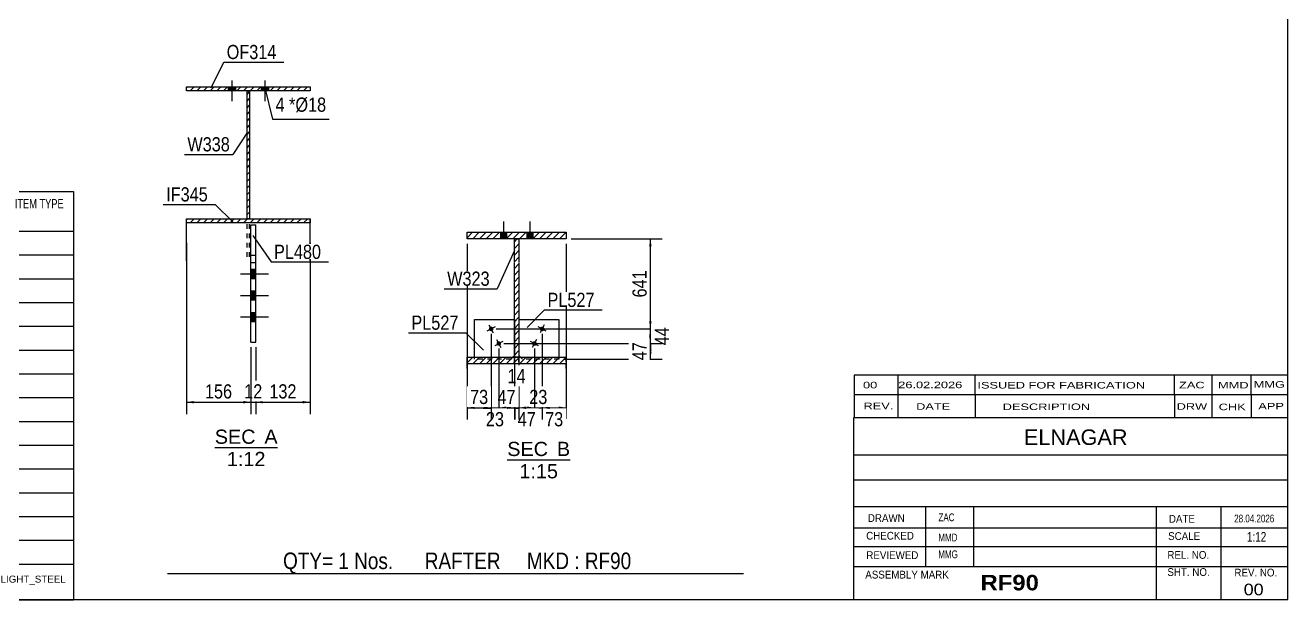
# Model space of a CAD drawing. Header units: millimetres. Extents: x -20 to 383, y -185 to 93.
# Drawn here: x 127.7 to 382.5, y -184.5 to -68.5 of the extents above; entities that cross this region are included whole.
import ezdxf

# ---------------------------------------------------------------- set-up
doc = ezdxf.new("R2010")
doc.units = ezdxf.units.MM
doc.linetypes.add('DXK_LINE_DOT1', pattern=[1.8814, 0.9407, -0.9407])
doc.styles.add('Arial', font='ARIAL.TTF', dxfattribs={"height": 0.2})
doc.styles.add('Arial Bold', font='ARIALBD.TTF', dxfattribs={"height": 0.2})
doc.styles.add('Arial Narrow', font='ARIALN.TTF', dxfattribs={"height": 0.2})

# ---------------------------------------------------------------- blocks, each defined once
blk = doc.blocks.new('Unknown-622201220-1210')
at = {"color": 5, "linetype": 'Continuous'}
for p, q in [((382.53, -184.49), (382.53, 92.51)), ((-17.47, -184.49), (382.53, -184.49))]:
    blk.add_line(p, q, dxfattribs=at)
blk = doc.blocks.new('Unknown-622201220-12 - 1255')
at = {"color": 1, "linetype": 'Continuous'}
blk.add_line((165.92, -153.79), (178.61, -153.79), dxfattribs=at)
at = {"color": 0, "linetype": 'Continuous'}
for points in [[(174.14, -153.04), (174.14, -150.04), (165.92, -150.04), (165.92, -153.04)], [(178.61, -153.04), (178.61, -150.04), (175.94, -150.04), (175.94, -153.04)], [(176.16, -157.54), (176.16, -154.54), (168.37, -154.54), (168.37, -157.54)]]:
    blk.add_wipeout(points, dxfattribs=at)
at = {"color": 136, "linetype": 'Continuous', "style": 'Arial'}
for s, height, p in [('SEC', 2.865, (165.92, -153.04)), ('A', 2.87, (175.94, -153.04)), ('1:12', 2.865, (168.37, -157.54))]:
    blk.add_text(s, height=height, dxfattribs=at).set_placement(p)
blk = doc.blocks.new('Unknown-622201220-13 - 5904')
at = {"color": 1, "linetype": 'Continuous'}
blk.add_line((224.97, -156.26), (237.66, -156.26), dxfattribs=at)
at = {"color": 0, "linetype": 'Continuous'}
for points in [[(233.19, -155.51), (233.19, -152.51), (224.97, -152.51), (224.97, -155.51)], [(237.66, -155.51), (237.66, -152.51), (234.99, -152.51), (234.99, -155.51)], [(235.2, -160.01), (235.2, -157.01), (227.42, -157.01), (227.42, -160.01)]]:
    blk.add_wipeout(points, dxfattribs=at)
at = {"color": 136, "linetype": 'Continuous', "style": 'Arial'}
for s, height, p in [('SEC', 2.865, (224.97, -155.51)), ('B', 2.87, (234.99, -155.51)), ('1:15', 2.865, (227.42, -160.01))]:
    blk.add_text(s, height=height, dxfattribs=at).set_placement(p)
blk = doc.blocks.new('Part-622201220-1335 - 1255')
at = {"linetype": 'Continuous'}
h = blk.add_hatch(dxfattribs=at)
h.set_pattern_fill('', scale=0.3, style=0, pattern_type=0)
h.set_pattern_definition([(45, (185.185, -81.8038), (-0.67352, 0.67352), [])])
h.paths.add_polyline_path([(160.19, -81.8), (185.19, -81.8), (185.19, -80.97), (160.19, -80.97)])
at = {"color": 2, "linetype": 'Continuous'}
for p, q in [((160.19, -81.8), (160.19, -80.97)), ((160.19, -80.97), (185.19, -80.97)), ((185.19, -80.97), (185.19, -81.8)), ((185.19, -81.8), (160.19, -81.8))]:
    blk.add_line(p, q, dxfattribs=at)
blk = doc.blocks.new('Part-622201220-1287 - 1255')
at = {"color": 2, "linetype": 'Continuous'}
for p, q in [((173.19, -132.5), (173.19, -108.83)), ((173.19, -108.83), (174.19, -108.83)), ((174.19, -132.5), (174.19, -108.83)), ((174.19, -116.51), (173.19, -116.51)), ((173.19, -132.5), (174.19, -132.5))]:
    blk.add_line(p, q, dxfattribs=at)
at = {"color": 7, "linetype": 'DXK_LINE_DOT1'}
blk.add_line((173.19, -114.96), (174.19, -114.96), dxfattribs=at)
blk = doc.blocks.new('Part-622201220-1312 - 1255')
at = {"linetype": 'Continuous'}
h = blk.add_hatch(dxfattribs=at)
h.set_pattern_fill('', scale=0.3, style=0, pattern_type=0)
h.set_pattern_definition([(45, (185.185, -108.451), (-0.67352, 0.67352), [])])
h.paths.add_polyline_path([(160.19, -108.45), (185.19, -108.45), (185.19, -107.61), (160.19, -107.61)])
at = {"color": 7, "linetype": 'DXK_LINE_DOT1'}
for p, q in [((160.19, -108.45), (160.19, -107.61)), ((185.19, -108.45), (185.19, -107.61))]:
    blk.add_line(p, q, dxfattribs=at)
at = {"color": 2, "linetype": 'Continuous'}
for p, q in [((160.19, -108.45), (160.19, -107.61)), ((160.19, -107.61), (185.19, -107.61)), ((160.19, -116.12), (160.19, -108.45)), ((185.19, -108.45), (160.19, -108.45)), ((185.19, -107.61), (185.19, -108.45)), ((185.19, -116.12), (185.19, -108.45))]:
    blk.add_line(p, q, dxfattribs=at)
blk = doc.blocks.new('Part-622201220-1352 - 1255')
at = {"linetype": 'Continuous'}
h = blk.add_hatch(dxfattribs=at)
h.set_pattern_fill('', scale=0.3, style=0, pattern_type=0)
h.set_pattern_definition([(45, (172.935, -107.6075), (-0.67352, 0.67352), [])])
h.paths.add_polyline_path([(172.44, -107.61), (172.94, -107.61), (172.94, -81.8), (172.44, -81.8)])
at = {"color": 2, "linetype": 'Continuous'}
for p, q in [((172.44, -107.61), (172.44, -81.8)), ((172.44, -81.8), (172.94, -81.8)), ((172.94, -81.8), (172.94, -107.61)), ((172.94, -107.61), (172.44, -107.61))]:
    blk.add_line(p, q, dxfattribs=at)
at = {"color": 7, "linetype": 'DXK_LINE_DOT1'}
for p, q in [((172.44, -115.28), (172.44, -107.61)), ((172.94, -115.28), (172.94, -107.61))]:
    blk.add_line(p, q, dxfattribs=at)
blk = doc.blocks.new('Bolt-622201220-1366 - 1255')
at = {"linetype": 'Continuous'}
for points in [[(173.19, -117.8), (173.19, -119.64), (174.19, -119.64), (174.19, -117.8)], [(173.19, -122.16), (173.19, -124), (174.19, -124), (174.19, -122.16)], [(173.19, -126.52), (173.19, -128.36), (174.19, -128.36), (174.19, -126.52)]]:
    blk.add_hatch(color=3, dxfattribs=at).paths.add_polyline_path(points)
at = {"color": 3, "linetype": 'Continuous'}
for p, q in [((171.1, -118.72), (176.77, -118.72)), ((173.19, -117.8), (174.19, -117.8)), ((173.19, -119.64), (174.19, -119.64)), ((173.19, -122.16), (174.19, -122.16)), ((171.1, -123.08), (176.77, -123.08)), ((173.19, -124), (174.19, -124)), ((173.19, -126.52), (174.19, -126.52)), ((171.1, -127.44), (176.77, -127.44)), ((173.19, -128.36), (174.19, -128.36))]:
    blk.add_line(p, q, dxfattribs=at)
blk = doc.blocks.new('Bolt-622201220-5320 - 1255')
at = {"linetype": 'Continuous'}
for points in [[(170.1, -80.97), (168.6, -80.97), (168.6, -81.8), (170.1, -81.8)], [(170.1, -80.97), (168.6, -80.97), (168.6, -81.8), (170.1, -81.8)], [(176.77, -80.97), (175.27, -80.97), (175.27, -81.8), (176.77, -81.8)], [(176.77, -80.97), (175.27, -80.97), (175.27, -81.8), (176.77, -81.8)]]:
    blk.add_hatch(color=3, dxfattribs=at).paths.add_polyline_path(points)
at = {"color": 3, "linetype": 'Continuous'}
for p, q in [((168.6, -80.97), (168.6, -81.8)), ((168.6, -80.97), (168.6, -81.8)), ((169.35, -79.72), (169.35, -83.89)), ((169.35, -79.72), (169.35, -83.89)), ((170.1, -80.97), (170.1, -81.8)), ((170.1, -80.97), (170.1, -81.8)), ((175.27, -80.97), (175.27, -81.8)), ((175.27, -80.97), (175.27, -81.8)), ((176.02, -79.72), (176.02, -83.89)), ((176.02, -79.72), (176.02, -83.89)), ((176.77, -80.97), (176.77, -81.8)), ((176.77, -80.97), (176.77, -81.8))]:
    blk.add_line(p, q, dxfattribs=at)
blk = doc.blocks.new('Part-622201220-5931 - 5904')
at = {"linetype": 'Continuous'}
h = blk.add_hatch(dxfattribs=at)
h.set_pattern_fill('', scale=0.3, style=0, pattern_type=0)
h.set_pattern_definition([(45, (236.862, -136.91775), (-0.67352, 0.67352), [])])
h.paths.add_polyline_path([(216.86, -136.92), (236.86, -136.92), (236.86, -135.58), (216.86, -135.58)])
at = {"color": 7, "linetype": 'DXK_LINE_DOT1'}
for p, q in [((216.86, -136.47), (216.86, -135.58)), ((236.86, -136.47), (236.86, -135.58))]:
    blk.add_line(p, q, dxfattribs=at)
at = {"color": 2, "linetype": 'Continuous'}
for p, q in [((216.86, -136.92), (216.86, -135.58)), ((216.86, -135.58), (236.86, -135.58)), ((216.86, -137.81), (216.86, -136.92)), ((236.86, -136.92), (216.86, -136.92)), ((236.86, -135.58), (236.86, -136.92)), ((236.86, -137.81), (236.86, -136.92))]:
    blk.add_line(p, q, dxfattribs=at)
blk = doc.blocks.new('Part-622201220-5907 - 5904')
at = {"linetype": 'Continuous'}
h = blk.add_hatch(dxfattribs=at)
h.set_pattern_fill('', scale=0.3, style=0, pattern_type=0)
h.set_pattern_definition([(45, (236.862, -111.6584), (-0.67352, 0.67352), [])])
h.paths.add_polyline_path([(216.86, -111.66), (236.86, -111.66), (236.86, -110.33), (216.86, -110.33)])
at = {"color": 2, "linetype": 'Continuous'}
for p, q in [((216.86, -111.66), (216.86, -110.33)), ((216.86, -110.33), (236.86, -110.33)), ((236.86, -111.66), (216.86, -111.66)), ((236.86, -110.33), (236.86, -111.66))]:
    blk.add_line(p, q, dxfattribs=at)
blk = doc.blocks.new('Part-622201220-5927 - 5904')
at = {"linetype": 'Continuous'}
h = blk.add_hatch(dxfattribs=at)
h.set_pattern_fill('', scale=0.3, style=0, pattern_type=0)
h.set_pattern_definition([(45, (227.3286, -135.5773), (-0.67352, 0.67352), [])])
h.paths.add_polyline_path([(226.4, -135.58), (227.33, -135.58), (227.33, -111.66), (226.4, -111.66)])
at = {"color": 2, "linetype": 'Continuous'}
for p, q in [((226.4, -116.33), (226.4, -111.66)), ((226.4, -111.66), (227.33, -111.66)), ((227.33, -111.66), (227.33, -116.33)), ((226.4, -135.58), (226.4, -116.43)), ((227.33, -116.43), (227.33, -135.58)), ((227.33, -135.58), (226.4, -135.58))]:
    blk.add_line(p, q, dxfattribs=at)
at = {"color": 7, "linetype": 'DXK_LINE_DOT1'}
for p, q in [((226.4, -136.47), (226.4, -135.58)), ((227.33, -136.47), (227.33, -135.58))]:
    blk.add_line(p, q, dxfattribs=at)
blk = doc.blocks.new('Part-622201220-5934 - 5904')
at = {"color": 2, "linetype": 'Continuous'}
for p, q in [((218.38, -127.93), (226.38, -127.93)), ((218.38, -135.58), (218.38, -127.93)), ((226.38, -127.93), (226.38, -135.27)), ((226.06, -135.58), (226.38, -135.27))]:
    blk.add_line(p, q, dxfattribs=at)
at = {"color": 7, "linetype": 'DXK_LINE_DOT1'}
for p, q in [((218.38, -127.93), (226.38, -127.93)), ((218.38, -135.93), (218.38, -135.58)), ((225.71, -135.93), (218.38, -135.93)), ((226.06, -135.58), (225.71, -135.93))]:
    blk.add_line(p, q, dxfattribs=at)
blk = doc.blocks.new('Part-622201220-5937 - 5904')
at = {"color": 2, "linetype": 'Continuous'}
for p, q in [((227.35, -135.27), (227.35, -127.93)), ((227.35, -127.93), (235.35, -127.93)), ((235.35, -127.93), (235.35, -135.58)), ((227.66, -135.58), (227.35, -135.27))]:
    blk.add_line(p, q, dxfattribs=at)
at = {"color": 7, "linetype": 'DXK_LINE_DOT1'}
for p, q in [((227.35, -127.93), (235.35, -127.93)), ((228.02, -135.93), (227.66, -135.58)), ((235.35, -135.93), (228.02, -135.93)), ((235.35, -135.58), (235.35, -135.93))]:
    blk.add_line(p, q, dxfattribs=at)
blk = doc.blocks.new('Bolt-622201220-5970 - 5904')
at = {"linetype": 'Continuous'}
for points in [[(222.12, -129.63, -1), (221.3, -130.07, -1)], [(223.67, -132.58, -1), (222.85, -133.02, -1)]]:
    blk.add_hatch(color=3, dxfattribs=at).paths.add_polyline_path(points)
at = {"color": 3, "linetype": 'Continuous'}
for p, q in [((222.54, -129.41), (220.88, -130.28)), ((221.28, -129.02), (222.14, -130.67)), ((224.09, -132.36), (222.44, -133.23)), ((222.83, -131.97), (223.7, -133.62))]:
    blk.add_line(p, q, dxfattribs=at)
blk = doc.blocks.new('Bolt-622201220-5954 - 5904')
at = {"linetype": 'Continuous'}
for points in [[(224.8, -110.33), (223.6, -110.33), (223.6, -111.66), (224.8, -111.66)], [(224.8, -110.33), (223.6, -110.33), (223.6, -111.66), (224.8, -111.66)], [(230.13, -110.33), (228.93, -110.33), (228.93, -111.66), (230.13, -111.66)], [(230.13, -110.33), (228.93, -110.33), (228.93, -111.66), (230.13, -111.66)]]:
    blk.add_hatch(color=3, dxfattribs=at).paths.add_polyline_path(points)
at = {"color": 3, "linetype": 'Continuous'}
for p, q in [((224.2, -108.19), (224.2, -111.53)), ((224.2, -108.19), (224.2, -111.53)), ((229.53, -108.19), (229.53, -111.53)), ((229.53, -108.19), (229.53, -111.53)), ((223.6, -110.33), (223.6, -111.66)), ((223.6, -110.33), (223.6, -111.66)), ((224.8, -110.33), (224.8, -111.66)), ((224.8, -110.33), (224.8, -111.66)), ((228.93, -110.33), (228.93, -111.66)), ((228.93, -110.33), (228.93, -111.66)), ((230.13, -110.33), (230.13, -111.66)), ((230.13, -110.33), (230.13, -111.66))]:
    blk.add_line(p, q, dxfattribs=at)
blk = doc.blocks.new('Bolt-622201220-5973 - 5904')
at = {"linetype": 'Continuous'}
for points in [[(232.43, -130.07, -1), (231.6, -129.63, -1)], [(230.87, -133.02, -1), (230.05, -132.58, -1)]]:
    blk.add_hatch(color=3, dxfattribs=at).paths.add_polyline_path(points)
at = {"color": 3, "linetype": 'Continuous'}
for p, q in [((232.84, -130.28), (231.19, -129.41)), ((232.45, -129.02), (231.58, -130.67)), ((231.29, -133.23), (229.64, -132.36)), ((230.9, -131.97), (230.03, -133.62))]:
    blk.add_line(p, q, dxfattribs=at)
blk = doc.blocks.new('StraightDimension-622201220-4818 - 1255')
at = {"linetype": 'Continuous'}
for points in [[(175.69, -144.89), (174.19, -144.64), (175.69, -144.39)], [(183.69, -144.39), (185.19, -144.64), (183.69, -144.89)]]:
    blk.add_hatch(color=7, dxfattribs=at).paths.add_polyline_path(points)
at = {"color": 7, "linetype": 'Continuous'}
for p, q in [((185.19, -112.48), (185.19, -147.04)), ((174.19, -133.5), (174.19, -147.04)), ((174.19, -144.64), (185.19, -144.64))]:
    blk.add_line(p, q, dxfattribs=at)
at = {"color": 0}
blk.add_wipeout([(183.03, -144.49), (183.03, -140.29), (176.34, -140.29), (176.34, -144.49)], dxfattribs=at)
at = {"color": 3, "style": 'Arial Narrow'}
blk.add_text('132', height=2.863, dxfattribs=at).set_placement((176.94, -143.89))
blk = doc.blocks.new('StraightDimension-622201220-4819 - 1255')
at = {"linetype": 'Continuous'}
for points in [[(171.69, -144.39), (173.19, -144.64), (171.69, -144.89)], [(175.69, -144.89), (174.19, -144.64), (175.69, -144.39)]]:
    blk.add_hatch(color=7, dxfattribs=at).paths.add_polyline_path(points)
at = {"color": 7, "linetype": 'Continuous'}
for p, q in [((173.19, -133.5), (173.19, -147.04)), ((174.19, -133.5), (174.19, -147.04)), ((173.19, -144.64), (174.19, -144.64))]:
    blk.add_line(p, q, dxfattribs=at)
at = {"color": 0}
blk.add_wipeout([(176.11, -144.49), (176.11, -140.29), (171.26, -140.29), (171.26, -144.49)], dxfattribs=at)
at = {"color": 3, "style": 'Arial Narrow'}
blk.add_text('12', height=2.863, dxfattribs=at).set_placement((171.86, -143.89))
blk = doc.blocks.new('StraightDimension-622201220-4820 - 1255')
at = {"linetype": 'Continuous'}
for points in [[(161.69, -144.89), (160.19, -144.64), (161.69, -144.39)], [(171.69, -144.39), (173.19, -144.64), (171.69, -144.89)]]:
    blk.add_hatch(color=7, dxfattribs=at).paths.add_polyline_path(points)
at = {"color": 7, "linetype": 'Continuous'}
for p, q in [((160.19, -112.48), (160.19, -147.04)), ((173.19, -133.5), (173.19, -147.04)), ((160.19, -144.64), (173.19, -144.64))]:
    blk.add_line(p, q, dxfattribs=at)
at = {"color": 0}
blk.add_wipeout([(170.03, -144.49), (170.03, -140.29), (163.34, -140.29), (163.34, -144.49)], dxfattribs=at)
at = {"color": 3, "style": 'Arial Narrow'}
blk.add_text('156', height=2.863, dxfattribs=at).set_placement((163.94, -143.89))
blk = doc.blocks.new('StraightDimension-622201220-6374 - 5904')
at = {"linetype": 'Continuous'}
for points in [[(253.61, -113.16), (253.86, -111.66), (254.11, -113.16)], [(254.11, -128.35), (253.86, -129.85), (253.61, -128.35)]]:
    blk.add_hatch(color=7, dxfattribs=at).paths.add_polyline_path(points)
at = {"color": 7, "linetype": 'Continuous'}
for p, q in [((237.86, -111.66), (256.26, -111.66)), ((253.86, -129.85), (253.86, -111.66)), ((222.71, -129.85), (256.26, -129.85))]:
    blk.add_line(p, q, dxfattribs=at)
at = {"color": 0}
blk.add_wipeout([(253.71, -117.41), (249.51, -117.41), (249.51, -124.1), (253.71, -124.1)], dxfattribs=at)
at = {"color": 3, "style": 'Arial Narrow'}
blk.add_text('641', height=2.863, rotation=90.0002, dxfattribs=at).set_placement((253.11, -123.5))
blk = doc.blocks.new('StraightDimension-622201220-6375 - 5904')
at = {"linetype": 'Continuous'}
for points in [[(253.61, -131.35), (253.86, -129.85), (254.11, -131.35)], [(254.11, -131.3), (253.86, -132.8), (253.61, -131.3)]]:
    blk.add_hatch(color=7, dxfattribs=at).paths.add_polyline_path(points)
at = {"color": 7, "linetype": 'Continuous'}
for p, q in [((222.71, -129.85), (256.11, -129.85)), ((253.86, -132.8), (253.86, -129.85)), ((224.26, -132.8), (256.11, -132.8))]:
    blk.add_line(p, q, dxfattribs=at)
at = {"color": 0}
blk.add_wipeout([(258.21, -128.9), (254.01, -128.9), (254.01, -133.75), (258.21, -133.75)], dxfattribs=at)
at = {"color": 3, "style": 'Arial Narrow'}
blk.add_text('44', height=2.863, rotation=90.0002, dxfattribs=at).set_placement((257.61, -133.15))
blk = doc.blocks.new('StraightDimension-622201220-6376 - 5904')
at = {"linetype": 'Continuous'}
for points in [[(253.61, -134.3), (253.86, -132.8), (254.11, -134.3)], [(254.11, -134.43), (253.86, -135.93), (253.61, -134.43)]]:
    blk.add_hatch(color=7, dxfattribs=at).paths.add_polyline_path(points)
at = {"color": 7, "linetype": 'Continuous'}
for p, q in [((224.26, -132.8), (256.26, -132.8)), ((253.86, -135.93), (253.86, -132.8)), ((236.35, -135.93), (256.26, -135.93))]:
    blk.add_line(p, q, dxfattribs=at)
at = {"color": 0}
blk.add_wipeout([(253.71, -131.94), (249.51, -131.94), (249.51, -136.79), (253.71, -136.79)], dxfattribs=at)
at = {"color": 3, "style": 'Arial Narrow'}
blk.add_text('47', height=2.863, rotation=90.0002, dxfattribs=at).set_placement((253.11, -136.19))
blk = doc.blocks.new('StraightDimension-622201220-6752 - 5904')
at = {"linetype": 'Continuous'}
for points in [[(233.51, -146.01), (232.01, -145.76), (233.51, -145.51)], [(235.36, -145.51), (236.86, -145.76), (235.36, -146.01)]]:
    blk.add_hatch(color=7, dxfattribs=at).paths.add_polyline_path(points)
at = {"color": 7, "linetype": 'Continuous'}
for p, q in [((236.86, -112.66), (236.86, -148.01)), ((232.01, -130.85), (232.01, -148.01)), ((232.01, -145.76), (236.86, -145.76))]:
    blk.add_line(p, q, dxfattribs=at)
at = {"color": 0}
blk.add_wipeout([(236.87, -150.11), (236.87, -145.91), (232.01, -145.91), (232.01, -150.11)], dxfattribs=at)
at = {"color": 3, "style": 'Arial Narrow'}
blk.add_text('73', height=2.863, dxfattribs=at).set_placement((232.61, -149.51))
blk = doc.blocks.new('StraightDimension-622201220-6753 - 5904')
at = {"linetype": 'Continuous'}
for points in [[(228.96, -145.51), (230.46, -145.76), (228.96, -146.01)], [(233.51, -146.01), (232.01, -145.76), (233.51, -145.51)]]:
    blk.add_hatch(color=7, dxfattribs=at).paths.add_polyline_path(points)
at = {"color": 7, "linetype": 'Continuous'}
for p, q in [((232.01, -130.85), (232.01, -148.16)), ((230.46, -133.8), (230.46, -148.16)), ((230.46, -145.76), (232.01, -145.76))]:
    blk.add_line(p, q, dxfattribs=at)
at = {"color": 0}
blk.add_wipeout([(233.67, -145.61), (233.67, -141.41), (228.81, -141.41), (228.81, -145.61)], dxfattribs=at)
at = {"color": 3, "style": 'Arial Narrow'}
blk.add_text('23', height=2.863, dxfattribs=at).set_placement((229.41, -145.01))
blk = doc.blocks.new('StraightDimension-622201220-6754 - 5904')
at = {"linetype": 'Continuous'}
for points in [[(228.83, -146.01), (227.33, -145.76), (228.83, -145.51)], [(228.96, -145.51), (230.46, -145.76), (228.96, -146.01)]]:
    blk.add_hatch(color=7, dxfattribs=at).paths.add_polyline_path(points)
at = {"color": 7, "linetype": 'Continuous'}
for p, q in [((227.33, -126.03), (227.33, -148.01)), ((230.46, -133.8), (230.46, -148.01)), ((227.33, -145.76), (230.46, -145.76))]:
    blk.add_line(p, q, dxfattribs=at)
at = {"color": 0}
blk.add_wipeout([(231.32, -150.11), (231.32, -145.91), (226.47, -145.91), (226.47, -150.11)], dxfattribs=at)
at = {"color": 3, "style": 'Arial Narrow'}
blk.add_text('47', height=2.863, dxfattribs=at).set_placement((227.07, -149.51))
blk = doc.blocks.new('StraightDimension-622201220-6755 - 5904')
at = {"linetype": 'Continuous'}
for points in [[(224.9, -145.51), (226.4, -145.76), (224.9, -146.01)], [(228.83, -146.01), (227.33, -145.76), (228.83, -145.51)]]:
    blk.add_hatch(color=7, dxfattribs=at).paths.add_polyline_path(points)
at = {"color": 7, "linetype": 'Continuous'}
for p, q in [((227.33, -126.03), (227.33, -148.16)), ((226.4, -127.85), (226.4, -148.16)), ((226.4, -145.76), (227.33, -145.76))]:
    blk.add_line(p, q, dxfattribs=at)
at = {"color": 0}
blk.add_wipeout([(229.29, -141.41), (229.29, -137.21), (224.43, -137.21), (224.43, -141.41)], dxfattribs=at)
at = {"color": 3, "style": 'Arial Narrow'}
blk.add_text('14', height=2.863, dxfattribs=at).set_placement((225.03, -140.81))
blk = doc.blocks.new('StraightDimension-622201220-6756 - 5904')
at = {"linetype": 'Continuous'}
for points in [[(224.76, -146.01), (223.26, -145.76), (224.76, -145.51)], [(224.9, -145.51), (226.4, -145.76), (224.9, -146.01)]]:
    blk.add_hatch(color=7, dxfattribs=at).paths.add_polyline_path(points)
at = {"color": 7, "linetype": 'Continuous'}
for p, q in [((226.4, -127.85), (226.4, -148.16)), ((223.26, -133.8), (223.26, -148.16)), ((223.26, -145.76), (226.4, -145.76))]:
    blk.add_line(p, q, dxfattribs=at)
at = {"color": 0}
blk.add_wipeout([(227.26, -145.61), (227.26, -141.41), (222.4, -141.41), (222.4, -145.61)], dxfattribs=at)
at = {"color": 3, "style": 'Arial Narrow'}
blk.add_text('47', height=2.863, dxfattribs=at).set_placement((223, -145.01))
blk = doc.blocks.new('StraightDimension-622201220-6757 - 5904')
at = {"linetype": 'Continuous'}
for points in [[(220.21, -145.51), (221.71, -145.76), (220.21, -146.01)], [(224.76, -146.01), (223.26, -145.76), (224.76, -145.51)]]:
    blk.add_hatch(color=7, dxfattribs=at).paths.add_polyline_path(points)
at = {"color": 7, "linetype": 'Continuous'}
for p, q in [((221.71, -130.85), (221.71, -148.01)), ((223.26, -133.8), (223.26, -148.01)), ((221.71, -145.76), (223.26, -145.76))]:
    blk.add_line(p, q, dxfattribs=at)
at = {"color": 0}
blk.add_wipeout([(224.91, -150.11), (224.91, -145.91), (220.06, -145.91), (220.06, -150.11)], dxfattribs=at)
at = {"color": 3, "style": 'Arial Narrow'}
blk.add_text('23', height=2.863, dxfattribs=at).set_placement((220.66, -149.51))
blk = doc.blocks.new('StraightDimension-622201220-6758 - 5904')
at = {"linetype": 'Continuous'}
for points in [[(218.36, -146.01), (216.86, -145.76), (218.36, -145.51)], [(220.21, -145.51), (221.71, -145.76), (220.21, -146.01)]]:
    blk.add_hatch(color=7, dxfattribs=at).paths.add_polyline_path(points)
at = {"color": 7, "linetype": 'Continuous'}
for p, q in [((216.86, -112.66), (216.86, -148.16)), ((221.71, -130.85), (221.71, -148.16)), ((216.86, -145.76), (221.71, -145.76))]:
    blk.add_line(p, q, dxfattribs=at)
at = {"color": 0}
blk.add_wipeout([(221.71, -145.61), (221.71, -141.41), (216.86, -141.41), (216.86, -145.61)], dxfattribs=at)
at = {"color": 3, "style": 'Arial Narrow'}
blk.add_text('73', height=2.863, dxfattribs=at).set_placement((217.46, -145.01))
blk = doc.blocks.new('CBS_REVISION-622201220-7170')
at = {"color": 7, "linetype": 'Continuous'}
for p, q in [((295.03, -139.21), (295.03, -143.1)), ((303.84, -139.2), (303.83, -143.1)), ((319.42, -143.1), (319.42, -139.18)), ((359.68, -143.1), (359.7, -139.18)), ((367.25, -143.1), (367.25, -139.19)), ((375.17, -143.1), (375.16, -139.2)), ((295.03, -143.1), (295.03, -147.74)), ((295.03, -143.11), (382.53, -143.11)), ((303.82, -143.11), (303.82, -147.74)), ((319.42, -143.11), (319.42, -147.67)), ((359.67, -143.11), (359.67, -147.73)), ((367.21, -143.11), (367.21, -147.74)), ((375.16, -143.11), (375.16, -147.74)), ((295.03, -147.74), (382.52, -147.74))]:
    blk.add_line(p, q, dxfattribs=at)
blk.add_arc((338.78, -28112.48), 27973.31, 89.910387, 90.089622, dxfattribs=at)
at = {"color": 7, "style": 'Arial Narrow', "width": 1.7}
for s, height, p in [('00', 1.326, (296.79, -141.85)), ('26.02.2026', 1.326, (303.9, -141.81)), ('ISSUED FOR FABRICATION', 1.3257, (319.88, -141.88)), ('ZAC', 1.326, (360.59, -141.85)), ('MMD', 1.326, (368.45, -141.87))]:
    blk.add_text(s, height=height, dxfattribs=at).set_placement(p)
at = {"color": 7, "linetype": 'Continuous', "style": 'Arial Narrow', "width": 1.7}
for s, height, p in [('MMG', 1.326, (375.66, -141.72)), ('REV.', 1.326, (296.89, -146.06)), ('DATE', 1.326, (307.51, -146.18)), ('DESCRIPTION', 1.3257, (324.99, -146.23)), ('DRW', 1.326, (360.1, -146.17)), ('CHK', 1.326, (368.59, -146.26)), ('APP', 1.326, (376.59, -146.1))]:
    blk.add_text(s, height=height, dxfattribs=at).set_placement(p)
blk = doc.blocks.new('CBS_BOM-622201220-7167')
at = {"color": 7, "linetype": 'Continuous'}
for p, q in [((-17.5, -110.12), (-17.5, -102.12)), ((-17.5, -102.12), (137.42, -102.12)), ((-5.5, -110.12), (-5.5, -102.12)), ((6.69, -110.12), (6.69, -102.12)), ((36.86, -110.12), (36.86, -102.12)), ((47.54, -110.12), (47.54, -102.12)), ((66.85, -110.12), (66.85, -102.12)), ((85.65, -110.12), (85.65, -102.12)), ((96.87, -110.12), (96.87, -102.12)), ((109.65, -110.12), (109.65, -102.12)), ((121.4, -110.12), (121.4, -102.12)), ((137.42, -102.13), (137.42, -110.11)), ((-17.5, -110.12), (137.42, -110.12)), ((-17.5, -114.92), (-17.5, -110.12)), ((-5.5, -114.92), (-5.5, -110.12)), ((6.69, -114.92), (6.69, -110.12)), ((36.86, -114.92), (36.86, -110.12)), ((47.54, -114.92), (47.54, -110.12)), ((66.85, -114.92), (66.85, -110.12)), ((74.12, -114.92), (74.12, -110.12)), ((85.65, -114.92), (85.65, -110.12)), ((96.87, -114.92), (96.87, -110.12)), ((109.65, -114.92), (109.65, -110.12)), ((121.42, -114.92), (121.42, -110.12)), ((137.42, -110.12), (137.42, -114.92)), ((-17.5, -119.72), (-17.5, -114.92)), ((-5.5, -114.92), (137.42, -114.92)), ((-5.5, -119.72), (-5.5, -114.92)), ((6.69, -119.72), (6.69, -114.92)), ((36.86, -119.72), (36.86, -114.92)), ((47.54, -119.72), (47.54, -114.92)), ((66.85, -119.72), (66.85, -114.92)), ((74.12, -119.72), (74.12, -114.92)), ((85.65, -119.72), (85.65, -114.92)), ((96.87, -119.72), (96.87, -114.92)), ((109.65, -119.72), (109.65, -114.92)), ((121.42, -119.72), (121.42, -114.92)), ((137.42, -114.92), (137.42, -119.72)), ((-17.5, -124.52), (-17.5, -119.72)), ((-5.5, -119.72), (137.42, -119.72)), ((-5.5, -124.52), (-5.5, -119.72)), ((6.69, -124.52), (6.69, -119.72)), ((36.86, -124.52), (36.86, -119.72)), ((47.54, -124.52), (47.54, -119.72)), ((66.85, -124.52), (66.85, -119.72)), ((74.12, -124.52), (74.12, -119.72)), ((85.65, -124.52), (85.65, -119.72)), ((96.87, -124.52), (96.87, -119.72)), ((109.65, -124.52), (109.65, -119.72)), ((121.42, -124.52), (121.42, -119.72)), ((137.42, -119.72), (137.42, -124.52)), ((-17.5, -129.32), (-17.5, -124.52)), ((-5.5, -124.52), (137.42, -124.52)), ((-5.5, -129.32), (-5.5, -124.52)), ((6.69, -129.32), (6.69, -124.52)), ((36.86, -129.32), (36.86, -124.52)), ((47.54, -129.32), (47.54, -124.52)), ((66.85, -129.32), (66.85, -124.52)), ((74.12, -129.32), (74.12, -124.52)), ((85.65, -129.32), (85.65, -124.52)), ((96.87, -129.32), (96.87, -124.52)), ((109.65, -129.32), (109.65, -124.52)), ((121.42, -129.32), (121.42, -124.52)), ((137.42, -124.52), (137.42, -129.32)), ((-17.5, -134.12), (-17.5, -129.32)), ((-5.5, -129.32), (137.42, -129.32)), ((-5.5, -134.12), (-5.5, -129.32)), ((6.69, -134.12), (6.69, -129.32)), ((36.86, -134.12), (36.86, -129.32)), ((47.54, -134.12), (47.54, -129.32)), ((66.85, -134.12), (66.85, -129.32)), ((74.12, -134.12), (74.12, -129.32)), ((85.65, -134.12), (85.65, -129.32)), ((96.87, -134.12), (96.87, -129.32)), ((109.65, -134.12), (109.65, -129.32)), ((121.42, -134.12), (121.42, -129.32)), ((137.42, -129.32), (137.42, -134.12)), ((-17.5, -138.92), (-17.5, -134.12)), ((-5.5, -134.12), (137.42, -134.12)), ((-5.5, -138.92), (-5.5, -134.12)), ((6.69, -138.92), (6.69, -134.12)), ((36.86, -138.92), (36.86, -134.12)), ((47.54, -138.92), (47.54, -134.12)), ((66.85, -138.92), (66.85, -134.12)), ((74.12, -138.92), (74.12, -134.12)), ((85.65, -138.92), (85.65, -134.12)), ((96.87, -138.92), (96.87, -134.12)), ((109.65, -138.92), (109.65, -134.12)), ((121.42, -138.92), (121.42, -134.12)), ((137.42, -134.12), (137.42, -138.92)), ((-17.5, -143.72), (-17.5, -138.92)), ((-5.5, -138.92), (137.42, -138.92)), ((-5.5, -143.72), (-5.5, -138.92)), ((6.69, -143.72), (6.69, -138.92)), ((36.86, -143.72), (36.86, -138.92)), ((47.54, -143.72), (47.54, -138.92)), ((66.85, -143.72), (66.85, -138.92)), ((74.12, -143.72), (74.12, -138.92)), ((85.65, -143.72), (85.65, -138.92)), ((96.87, -143.72), (96.87, -138.92)), ((109.65, -143.72), (109.65, -138.92)), ((121.42, -143.72), (121.42, -138.92)), ((137.42, -138.92), (137.42, -143.72)), ((-17.5, -148.52), (-17.5, -143.72)), ((-5.5, -143.72), (137.42, -143.72)), ((-5.5, -148.52), (-5.5, -143.72)), ((6.69, -148.52), (6.69, -143.72)), ((36.86, -148.52), (36.86, -143.72)), ((47.54, -148.52), (47.54, -143.72)), ((66.85, -148.52), (66.85, -143.72)), ((74.12, -148.52), (74.12, -143.72)), ((85.65, -148.52), (85.65, -143.72)), ((96.87, -148.52), (96.87, -143.72)), ((109.65, -148.52), (109.65, -143.72)), ((121.42, -148.52), (121.42, -143.72)), ((137.42, -143.72), (137.42, -148.52)), ((-17.5, -153.32), (-17.5, -148.52)), ((-5.5, -148.52), (137.42, -148.52)), ((-5.5, -153.32), (-5.5, -148.52)), ((6.69, -153.32), (6.69, -148.52)), ((36.86, -153.32), (36.86, -148.52)), ((47.54, -153.32), (47.54, -148.52)), ((66.85, -153.32), (66.85, -148.52)), ((74.12, -153.32), (74.12, -148.52)), ((85.65, -153.32), (85.65, -148.52)), ((96.87, -153.32), (96.87, -148.52)), ((109.65, -153.32), (109.65, -148.52)), ((121.42, -153.32), (121.42, -148.52)), ((137.42, -148.52), (137.42, -153.32)), ((-17.5, -158.12), (-17.5, -153.32)), ((-5.5, -153.32), (137.42, -153.32)), ((-5.5, -158.12), (-5.5, -153.32)), ((6.69, -158.12), (6.69, -153.32)), ((36.86, -158.12), (36.86, -153.32)), ((47.54, -158.12), (47.54, -153.32)), ((66.85, -158.12), (66.85, -153.32)), ((74.12, -158.12), (74.12, -153.32)), ((85.65, -158.12), (85.65, -153.32)), ((96.87, -158.12), (96.87, -153.32)), ((109.65, -158.12), (109.65, -153.32)), ((121.42, -158.12), (121.42, -153.32)), ((137.42, -153.32), (137.42, -158.12)), ((-17.5, -162.92), (-17.5, -158.12)), ((-5.5, -158.12), (137.42, -158.12)), ((-5.5, -162.92), (-5.5, -158.12)), ((6.69, -162.92), (6.69, -158.12)), ((36.86, -162.92), (36.86, -158.12)), ((47.54, -162.92), (47.54, -158.12)), ((66.85, -162.92), (66.85, -158.12)), ((74.12, -162.92), (74.12, -158.12)), ((85.65, -162.92), (85.65, -158.12)), ((96.87, -162.92), (96.87, -158.12)), ((109.65, -162.92), (109.65, -158.12)), ((121.42, -162.92), (121.42, -158.12)), ((137.42, -158.12), (137.42, -162.92)), ((-17.5, -167.72), (-17.5, -162.92)), ((-5.5, -162.92), (137.42, -162.92)), ((-5.5, -167.72), (-5.5, -162.92)), ((6.69, -167.72), (6.69, -162.92)), ((36.86, -167.72), (36.86, -162.92)), ((47.54, -167.72), (47.54, -162.92)), ((66.85, -167.72), (66.85, -162.92)), ((74.12, -167.72), (74.12, -162.92)), ((85.65, -167.72), (85.65, -162.92)), ((96.87, -167.72), (96.87, -162.92)), ((109.65, -167.72), (109.65, -162.92)), ((121.42, -167.72), (121.42, -162.92)), ((137.42, -162.92), (137.42, -167.72)), ((-17.5, -172.52), (-17.5, -167.72)), ((-5.5, -167.72), (137.42, -167.72)), ((-5.5, -172.52), (-5.5, -167.72)), ((6.69, -172.52), (6.69, -167.72)), ((36.86, -172.52), (36.86, -167.72)), ((47.54, -172.52), (47.54, -167.72)), ((66.85, -172.52), (66.85, -167.72)), ((74.12, -172.52), (74.12, -167.72)), ((85.65, -172.52), (85.65, -167.72)), ((96.87, -172.52), (96.87, -167.72)), ((109.65, -172.52), (109.65, -167.72)), ((121.42, -172.52), (121.42, -167.72)), ((137.42, -167.72), (137.42, -172.52)), ((-17.5, -177.32), (-17.5, -172.52)), ((-5.5, -172.52), (137.42, -172.52)), ((-5.5, -177.32), (-5.5, -172.52)), ((6.69, -177.32), (6.69, -172.52)), ((36.86, -177.32), (36.86, -172.52)), ((47.54, -177.32), (47.54, -172.52)), ((66.85, -177.32), (66.85, -172.52)), ((74.12, -177.32), (74.12, -172.52)), ((85.65, -177.32), (85.65, -172.52)), ((96.87, -177.32), (96.87, -172.52)), ((109.65, -177.32), (109.65, -172.52)), ((121.42, -177.32), (121.42, -172.52)), ((137.42, -172.52), (137.42, -177.32)), ((-17.5, -184.52), (-17.5, -177.34)), ((-5.5, -177.32), (137.42, -177.32)), ((96.87, -184.52), (96.87, -177.34)), ((109.65, -184.52), (109.65, -177.34)), ((121.46, -184.52), (121.46, -177.34)), ((137.42, -177.32), (137.42, -184.52)), ((-17.5, -184.52), (137.42, -184.52))]:
    blk.add_line(p, q, dxfattribs=at)
at = {"color": 3, "linetype": 'Continuous', "style": 'Arial'}
for s, height, width, p in [('ASSEMBLY', 1.91, 0.7, (-16.82, -105.54)), ('ITEM', 1.91, 0.8, (-2.17, -105.54)), ('UNIT WT.', 1.91, 0.7, (75.54, -105.62)), ('WT./ITEM', 1.91, 0.7, (86.84, -105.62)), ('TOTAL WT.', 1.91, 0.7, (98.77, -105.62)), ('GRAND', 1.91, 0.8, (111.92, -105.46)), ('ITEM TYPE', 1.91, 0.7, (125.56, -105.54)), ('MARK', 1.91, 0.8, (-14.5, -108.68)), ('NO.', 1.91, 0.8, (-1.31, -108.68)), ('DESCRIPTION', 1.9102, 0.8, (9.02, -107.05)), ('LENGTH', 1.91, 0.7, (37.96, -107.05)), ('MATERIAL', 1.91, 0.8, (51.98, -107.1)), ('QTY.', 1.91, 0.8, (68.38, -107.02)), ('IN Kgs', 1.91, 0.8, (76.12, -108.76)), ('IN Kgs', 1.91, 0.8, (87.88, -108.76)), ('IN Kgs', 1.91, 0.8, (99.67, -108.76)), ('TOTAL WT.', 1.91, 0.7, (110.67, -108.8))]:
    blk.add_text(s, height=height, dxfattribs=dict(at, width=width)).set_placement(p)
at = {"color": 7, "linetype": 'Continuous', "style": 'Arial'}
for s, width, p in [('IF227', 0.8, (-5.04, -113.48)), ('3906', 0.85, (40.57, -113.48)), ('S355JR', 0.8, (53.22, -113.48)), ('IF321', 0.8, (-5.04, -118.28)), ('3806', 0.85, (40.57, -118.28)), ('S355JR', 0.8, (53.22, -118.28)), ('IF345', 0.8, (-5.04, -123.08)), ('2223', 0.85, (40.57, -123.08)), ('S355JR', 0.8, (53.22, -123.08)), ('OF314', 0.8, (-5.04, -127.88)), ('5690', 0.85, (40.57, -127.88)), ('S355JR', 0.8, (53.22, -127.88)), ('OF315', 0.8, (-5.04, -132.68)), ('4346', 0.85, (40.57, -132.68)), ('S355JR', 0.8, (53.22, -132.68)), ('PL267', 0.8, (-5.04, -137.48)), ('1140', 0.85, (40.57, -137.48)), ('S355JR', 0.8, (53.22, -137.48)), ('PL268', 0.8, (-5.04, -142.28)), ('150', 0.85, (41.83, -142.28)), ('S355JR', 0.8, (53.22, -142.28)), ('PL328', 0.8, (-5.04, -147.08)), ('133', 0.85, (41.83, -147.08)), ('S355JR', 0.8, (53.22, -147.08)), ('PL343', 0.8, (-5.04, -151.88)), ('150', 0.85, (41.83, -151.88)), ('S355JR', 0.8, (53.22, -151.88)), ('PL480', 0.8, (-5.04, -156.68)), ('474', 0.85, (41.83, -156.68)), ('S355JR', 0.8, (53.22, -156.68)), ('PL527', 0.8, (-5.04, -161.48)), ('120', 0.85, (41.83, -161.48)), ('S355JR', 0.8, (53.22, -161.48)), ('W323', 0.8, (-5.04, -166.28)), ('3929', 0.85, (40.57, -166.28)), ('S355JR', 0.8, (53.22, -166.28)), ('W338', 0.8, (-5.04, -171.08)), ('1900', 0.85, (40.57, -171.08)), ('S355JR', 0.8, (53.22, -171.08)), ('W339', 0.8, (-5.04, -175.88)), ('4206', 0.85, (40.57, -175.88)), ('S355JR', 0.8, (53.22, -175.88))]:
    blk.add_text(s, height=1.91, dxfattribs=dict(at, width=width)).set_placement(p)
for s, height, p in [('PL10*300', 1.91, (7.95, -113.48)), ('1', 1.91, (69.94, -113.48)), ('7.85', 1.91, (79.41, -113.48)), ('92.00', 1.91, (89.67, -113.48)), ('92.00', 1.91, (102.38, -113.48)), ('PL20*300', 1.91, (7.95, -118.28)), ('1', 1.91, (69.94, -118.28)), ('7.85', 1.91, (79.41, -118.28)), ('179.28', 1.91, (88.19, -118.28)), ('179.28', 1.91, (100.9, -118.28)), ('PL10*300', 1.91, (7.95, -123.08)), ('1', 1.91, (69.94, -123.08)), ('7.85', 1.91, (79.41, -123.08)), ('52.38', 1.91, (89.67, -123.08)), ('52.38', 1.91, (102.38, -123.08)), ('PL10*300', 1.91, (7.95, -127.88)), ('1', 1.91, (69.94, -127.88)), ('7.85', 1.91, (79.41, -127.88)), ('134.00', 1.91, (88.19, -127.88)), ('134.00', 1.91, (100.9, -127.88)), ('PL20*300', 1.91, (7.95, -132.68)), ('1', 1.91, (69.94, -132.68)), ('7.85', 1.91, (79.41, -132.68)), ('204.67', 1.91, (88.19, -132.68)), ('204.67', 1.91, (100.9, -132.68)), ('PL30*400', 1.91, (7.95, -137.48)), ('1', 1.91, (69.94, -137.48)), ('7.85', 1.91, (79.41, -137.48)), ('107.39', 1.91, (88.19, -137.48)), ('107.39', 1.91, (100.9, -137.48)), ('PLT14*99.5', 1.91, (7.95, -142.28)), ('3', 1.91, (69.94, -142.28)), ('7.85', 1.91, (79.41, -142.28)), ('0.82', 1.91, (91.15, -142.28)), ('2.45', 1.91, (103.87, -142.28)), ('PLT14*121.2', 1.9102, (7.95, -147.08)), ('3', 1.91, (69.94, -147.08)), ('7.85', 1.91, (79.41, -147.08)), ('0.73', 1.91, (91.15, -147.08)), ('2.18', 1.91, (103.87, -147.08)), ('PL6*120', 1.91, (7.95, -151.88)), ('2', 1.91, (69.94, -151.88)), ('7.85', 1.91, (79.41, -151.88)), ('0.85', 1.91, (91.15, -151.88)), ('1.70', 1.91, (103.87, -151.88)), ('PL12*266.2', 1.91, (7.95, -156.68)), ('1', 1.91, (69.94, -156.68)), ('7.85', 1.91, (79.41, -156.68)), ('6.54', 1.91, (91.15, -156.68)), ('6.54', 1.91, (103.87, -156.68)), ('PL5*120', 1.91, (7.95, -161.48)), ('4', 1.91, (69.94, -161.48)), ('7.85', 1.91, (79.41, -161.48)), ('0.56', 1.91, (91.15, -161.48)), ('2.25', 1.91, (103.87, -161.48)), ('PLT14*914.8', 1.9102, (7.95, -166.28)), ('1', 1.91, (69.94, -166.28)), ('7.85', 1.91, (79.41, -166.28)), ('296.81', 1.91, (88.19, -166.28)), ('296.81', 1.91, (100.9, -166.28)), ('PLT6*500', 1.91, (7.95, -171.08)), ('1', 1.91, (69.94, -171.08)), ('7.85', 1.91, (79.41, -171.08)), ('31.41', 1.91, (89.67, -171.08)), ('31.41', 1.91, (102.38, -171.08)), ('PLT6*500', 1.91, (7.95, -175.88)), ('1', 1.91, (69.94, -175.88)), ('7.85', 1.91, (79.41, -175.88)), ('99.06', 1.91, (89.67, -175.88)), ('99.06', 1.91, (102.38, -175.88))]:
    blk.add_text(s, height=height, dxfattribs=at).set_placement(p)
at = {"color": 6, "linetype": 'Continuous', "style": 'Arial'}
for s, height, width, p in [('RF90 x 1', 2.292, 2.05, (-15.78, -182.33)), ('TOTAL IN Kgs.', 1.9102, 1.2, (72.66, -181.72)), ('1212.11', 1.91, 1.3, (97.39, -181.57)), ('121***', 1.91, 1.3, (110.33, -181.41))]:
    blk.add_text(s, height=height, dxfattribs=dict(at, width=width)).set_placement(p)
blk.add_text('LIGHT_STEEL', height=1.4135, dxfattribs=at).set_placement((122.68, -181.06))
blk = doc.blocks.new('CBS_CALLOFF-622201220-7168')
at = {"color": 7, "linetype": 'Continuous'}
blk.add_line((156.41, -179.22), (272.64, -179.24), dxfattribs=at)
at = {"color": 3, "linetype": 'Continuous', "style": 'Arial Narrow'}
blk.add_text('QTY= 1 Nos.      RAFTER     MKD : RF90', height=3.3405, dxfattribs=at).set_placement((179.71, -178.33))
blk = doc.blocks.new('CBS_NAME_BLOG-622201220-7169')
at = {"color": 7, "linetype": 'Continuous'}
for p, q in [((294.94, -147.74), (382.46, -147.74)), ((294.94, -184.44), (294.94, -147.74)), ((294.94, -155.27), (382.46, -155.27)), ((295.02, -160.33), (382.53, -160.33)), ((294.94, -165.7), (382.46, -165.7)), ((309.47, -177.8), (309.47, -165.71)), ((319.15, -177.78), (319.15, -165.71)), ((356.07, -184.44), (356.07, -165.71)), ((369.12, -184.44), (369.12, -165.7)), ((294.95, -170), (382.53, -169.98)), ((294.94, -173.74), (382.46, -173.74)), ((294.94, -177.79), (382.46, -177.79)), ((294.94, -184.49), (382.53, -184.49))]:
    blk.add_line(p, q, dxfattribs=at)
at = {"color": 3, "linetype": 'Continuous', "style": 'Arial'}
blk.add_text('ELNAGAR', height=3.133, dxfattribs=at).set_placement((329.27, -153.27))
at = {"color": 3, "linetype": 'Continuous'}
for s, height, style, width, p in [('DRAWN', 1.566, 'Arial', 0.9, (297.77, -168.81)), ('ZAC', 1.565, 'Arial Narrow', 0.9, (312.03, -168.67)), ('DATE', 1.566, 'Arial', 0.9, (358.54, -168.97)), ('28.04.2026', 1.565, 'Arial Narrow', 0.9, (371.73, -168.9)), ('CHECKED', 1.566, 'Arial', 0.9, (297.43, -172.38)), ('MMD', 1.565, 'Arial Narrow', 0.9, (312, -172.73)), ('SCALE', 1.566, 'Arial', 0.9, (358.39, -172.45)), ('1:12', 1.957, 'Arial Narrow', 0.9, (374.27, -172.8)), ('REVIEWED', 1.566, 'Arial', 0.9, (297.46, -176.3)), ('MMG', 1.565, 'Arial Narrow', 0.9, (311.98, -176.13)), ('REL. NO.', 1.566, 'Arial', 0.9, (358.24, -176.25)), ('SHT. NO.', 1.566, 'Arial', 0.9, (358.24, -179.71)), ('REV. NO.', 1.566, 'Arial', 0.9, (371.77, -179.81)), ('ASSEMBLY MARK', 1.5663, 'Arial', 0.9, (297.25, -180.23)), ('RF90', 3.131, 'Arial Bold', 1.1, (320.52, -182.63))]:
    blk.add_text(s, height=height, dxfattribs=dict(at, style=style, width=width)).set_placement(p)
at = {"color": 3, "style": 'Arial', "width": 1.1}
blk.add_text('00', height=2.349, dxfattribs=at).set_placement((373.64, -183.62))
blk = doc.blocks.new('Mark-622201220-1282 - 1255')
at = {"color": 0}
blk.add_wipeout([(187.38, -115.72), (187.38, -112.72), (177.88, -112.72), (177.88, -115.72)], dxfattribs=at)
blk.add_wipeout([(187.38, -115.72), (187.38, -112.72), (177.88, -112.72), (177.88, -115.72)], dxfattribs=at)
at = {"color": 7, "linetype": 'Continuous'}
for p, q in [((173.6, -110.99), (177.28, -116.32)), ((177.28, -116.32), (188.88, -116.32))]:
    blk.add_line(p, q, dxfattribs=at)
at = {"color": 3, "style": 'Arial Narrow'}
blk.add_text('PL480', height=2.863, dxfattribs=at).set_placement((177.88, -115.72))
blk = doc.blocks.new('Mark-622201220-1348 - 1255')
at = {"color": 0}
blk.add_wipeout([(168.97, -94.01), (168.97, -91.01), (160.39, -91.01), (160.39, -94.01)], dxfattribs=at)
blk.add_wipeout([(168.97, -94.01), (168.97, -91.01), (160.39, -91.01), (160.39, -94.01)], dxfattribs=at)
at = {"color": 7, "linetype": 'Continuous'}
for p in [(172.56, -90.16), (159.79, -94.61)]:
    blk.add_line(p, (169.57, -94.61), dxfattribs=at)
at = {"color": 3, "style": 'Arial Narrow'}
blk.add_text('W338', height=2.863, dxfattribs=at).set_placement((160.39, -94.01))
blk = doc.blocks.new('Mark-622201220-1308 - 1255')
at = {"color": 7, "linetype": 'Continuous'}
blk.add_line((169.56, -108.26), (166.02, -104.72), dxfattribs=at)
at = {"color": 0}
blk.add_wipeout([(164.52, -104.12), (164.52, -101.12), (156.12, -101.12), (156.12, -104.12)], dxfattribs=at)
blk.add_wipeout([(164.52, -104.12), (164.52, -101.12), (156.12, -101.12), (156.12, -104.12)], dxfattribs=at)
at = {"color": 7, "linetype": 'Continuous'}
blk.add_line((155.52, -104.72), (166.02, -104.72), dxfattribs=at)
at = {"color": 3, "style": 'Arial Narrow'}
blk.add_text('IF345', height=2.863, dxfattribs=at).set_placement((156.12, -104.12))
blk = doc.blocks.new('Mark-622201220-1331 - 1255')
at = {"color": 0}
blk.add_wipeout([(178.38, -75.38), (178.38, -72.38), (168.33, -72.38), (168.33, -75.38)], dxfattribs=at)
blk.add_wipeout([(178.38, -75.38), (178.38, -72.38), (168.33, -72.38), (168.33, -75.38)], dxfattribs=at)
at = {"color": 7, "linetype": 'Continuous'}
for p, q in [((165.21, -81.16), (167.73, -75.98)), ((167.73, -75.98), (179.88, -75.98))]:
    blk.add_line(p, q, dxfattribs=at)
at = {"color": 3, "style": 'Arial Narrow'}
blk.add_text('OF314', height=2.863, dxfattribs=at).set_placement((168.33, -75.38))
blk = doc.blocks.new('Mark-622201220-5347 - 1255')
at = {"color": 7, "linetype": 'Continuous'}
blk.add_line((177.59, -87.51), (189.01, -87.51), dxfattribs=at)
at = {"color": 0}
blk.add_wipeout([(180.02, -86.01), (180.02, -83.01), (178.19, -83.01), (178.19, -86.01)], dxfattribs=at)
blk.add_wipeout([(180.02, -86.01), (180.02, -83.01), (178.19, -83.01), (178.19, -86.01)], dxfattribs=at)
at = {"color": 7, "linetype": 'Continuous'}
blk.add_line((176.02, -81.18), (177.59, -87.51), dxfattribs=at)
at = {"color": 0}
blk.add_wipeout([(182.2, -86.01), (182.2, -83.01), (180.92, -83.01), (180.92, -86.01)], dxfattribs=at)
blk.add_wipeout([(182.2, -86.01), (182.2, -83.01), (180.92, -83.01), (180.92, -86.01)], dxfattribs=at)
at = {"color": 3, "style": 'Arial Narrow'}
blk.add_text('4', height=2.86, dxfattribs=at).set_placement((178.19, -86.01))
at = {"color": 0}
blk.add_wipeout([(188.41, -86.01), (188.41, -83.01), (182.2, -83.01), (182.2, -86.01)], dxfattribs=at)
blk.add_wipeout([(188.41, -86.01), (188.41, -83.01), (182.2, -83.01), (182.2, -86.01)], dxfattribs=at)
at = {"color": 3, "style": 'Arial Narrow'}
for s, height, p in [('*', 2.86, (180.92, -86.01)), ('Ø18', 2.863, (182.2, -86.01))]:
    blk.add_text(s, height=height, dxfattribs=at).set_placement(p)
blk = doc.blocks.new('Mark-622201220-6147 - 5904')
at = {"color": 7, "linetype": 'Continuous'}
blk.add_line((226.46, -114.01), (222.93, -121.74), dxfattribs=at)
at = {"color": 0}
blk.add_wipeout([(221.43, -121.14), (221.43, -118.14), (212.84, -118.14), (212.84, -121.14)], dxfattribs=at)
blk.add_wipeout([(221.43, -121.14), (221.43, -118.14), (212.84, -118.14), (212.84, -121.14)], dxfattribs=at)
at = {"color": 7, "linetype": 'Continuous'}
blk.add_line((212.24, -121.74), (222.93, -121.74), dxfattribs=at)
at = {"color": 3, "style": 'Arial Narrow'}
blk.add_text('W323', height=2.863, dxfattribs=at).set_placement((212.84, -121.14))
blk = doc.blocks.new('Mark-622201220-6150 - 5904')
at = {"color": 7, "linetype": 'Continuous'}
blk.add_line((220.16, -134.15), (216.62, -130.62), dxfattribs=at)
at = {"color": 0}
blk.add_wipeout([(215.12, -130.02), (215.12, -127.02), (205.62, -127.02), (205.62, -130.02)], dxfattribs=at)
blk.add_wipeout([(215.12, -130.02), (215.12, -127.02), (205.62, -127.02), (205.62, -130.02)], dxfattribs=at)
at = {"color": 7, "linetype": 'Continuous'}
blk.add_line((205.02, -130.62), (216.62, -130.62), dxfattribs=at)
at = {"color": 3, "style": 'Arial Narrow'}
blk.add_text('PL527', height=2.863, dxfattribs=at).set_placement((205.62, -130.02))
blk = doc.blocks.new('Mark-622201220-6153 - 5904')
at = {"color": 0}
blk.add_wipeout([(242.61, -125.42), (242.61, -122.42), (233.1, -122.42), (233.1, -125.42)], dxfattribs=at)
blk.add_wipeout([(242.61, -125.42), (242.61, -122.42), (233.1, -122.42), (233.1, -125.42)], dxfattribs=at)
at = {"color": 7, "linetype": 'Continuous'}
for p, q in [((228.97, -129.55), (232.5, -126.02)), ((232.5, -126.02), (244.11, -126.02))]:
    blk.add_line(p, q, dxfattribs=at)
at = {"color": 3, "style": 'Arial Narrow'}
blk.add_text('PL527', height=2.863, dxfattribs=at).set_placement((233.1, -125.42))

msp = doc.modelspace()

# ---------------------------------------------------------------- block references
for name in ['Unknown-622201220-1210', 'Part-622201220-1335 - 1255', 'Bolt-622201220-5320 - 1255', 'Part-622201220-1352 - 1255', 'CBS_BOM-622201220-7167', 'Part-622201220-1312 - 1255', 'Part-622201220-1287 - 1255', 'Bolt-622201220-5954 - 5904', 'Part-622201220-5907 - 5904', 'Part-622201220-5927 - 5904', 'Bolt-622201220-1366 - 1255', 'Part-622201220-5934 - 5904', 'Bolt-622201220-5970 - 5904', 'Part-622201220-5937 - 5904', 'Bolt-622201220-5973 - 5904', 'Part-622201220-5931 - 5904', 'CBS_REVISION-622201220-7170', 'CBS_NAME_BLOG-622201220-7169', 'CBS_CALLOFF-622201220-7168']:
    msp.add_blockref(name, (0, 0))

# ---------------------------------------------------------------- next in the draw order: block references
for name in ['Mark-622201220-1331 - 1255', 'Mark-622201220-1348 - 1255', 'Mark-622201220-1308 - 1255', 'StraightDimension-622201220-6374 - 5904', 'StraightDimension-622201220-4818 - 1255', 'Unknown-622201220-12 - 1255', 'Unknown-622201220-13 - 5904']:
    msp.add_blockref(name, (0, 0))

# ---------------------------------------------------------------- next in the draw order: block references
for name in ['Mark-622201220-5347 - 1255', 'StraightDimension-622201220-6375 - 5904', 'StraightDimension-622201220-4819 - 1255']:
    msp.add_blockref(name, (0, 0))

# ---------------------------------------------------------------- next in the draw order: block references
for name in ['StraightDimension-622201220-4820 - 1255', 'StraightDimension-622201220-6376 - 5904']:
    msp.add_blockref(name, (0, 0))

# ---------------------------------------------------------------- next in the draw order: block references
for name in ['Mark-622201220-1282 - 1255', 'StraightDimension-622201220-6752 - 5904']:
    msp.add_blockref(name, (0, 0))

# ---------------------------------------------------------------- next in the draw order: block references
msp.add_blockref('StraightDimension-622201220-6753 - 5904', (0, 0))

# ---------------------------------------------------------------- next in the draw order: block references
msp.add_blockref('StraightDimension-622201220-6754 - 5904', (0, 0))

# ---------------------------------------------------------------- next in the draw order: block references
msp.add_blockref('StraightDimension-622201220-6755 - 5904', (0, 0))

# ---------------------------------------------------------------- next in the draw order: block references
for name in ['Mark-622201220-6153 - 5904', 'StraightDimension-622201220-6756 - 5904']:
    msp.add_blockref(name, (0, 0))

# ---------------------------------------------------------------- next in the draw order: block references
msp.add_blockref('StraightDimension-622201220-6757 - 5904', (0, 0))

# ---------------------------------------------------------------- next in the draw order: block references
msp.add_blockref('StraightDimension-622201220-6758 - 5904', (0, 0))

# ---------------------------------------------------------------- next in the draw order: block references
for name in ['Mark-622201220-6147 - 5904', 'Mark-622201220-6150 - 5904']:
    msp.add_blockref(name, (0, 0))

doc.saveas('drawing.dxf')
